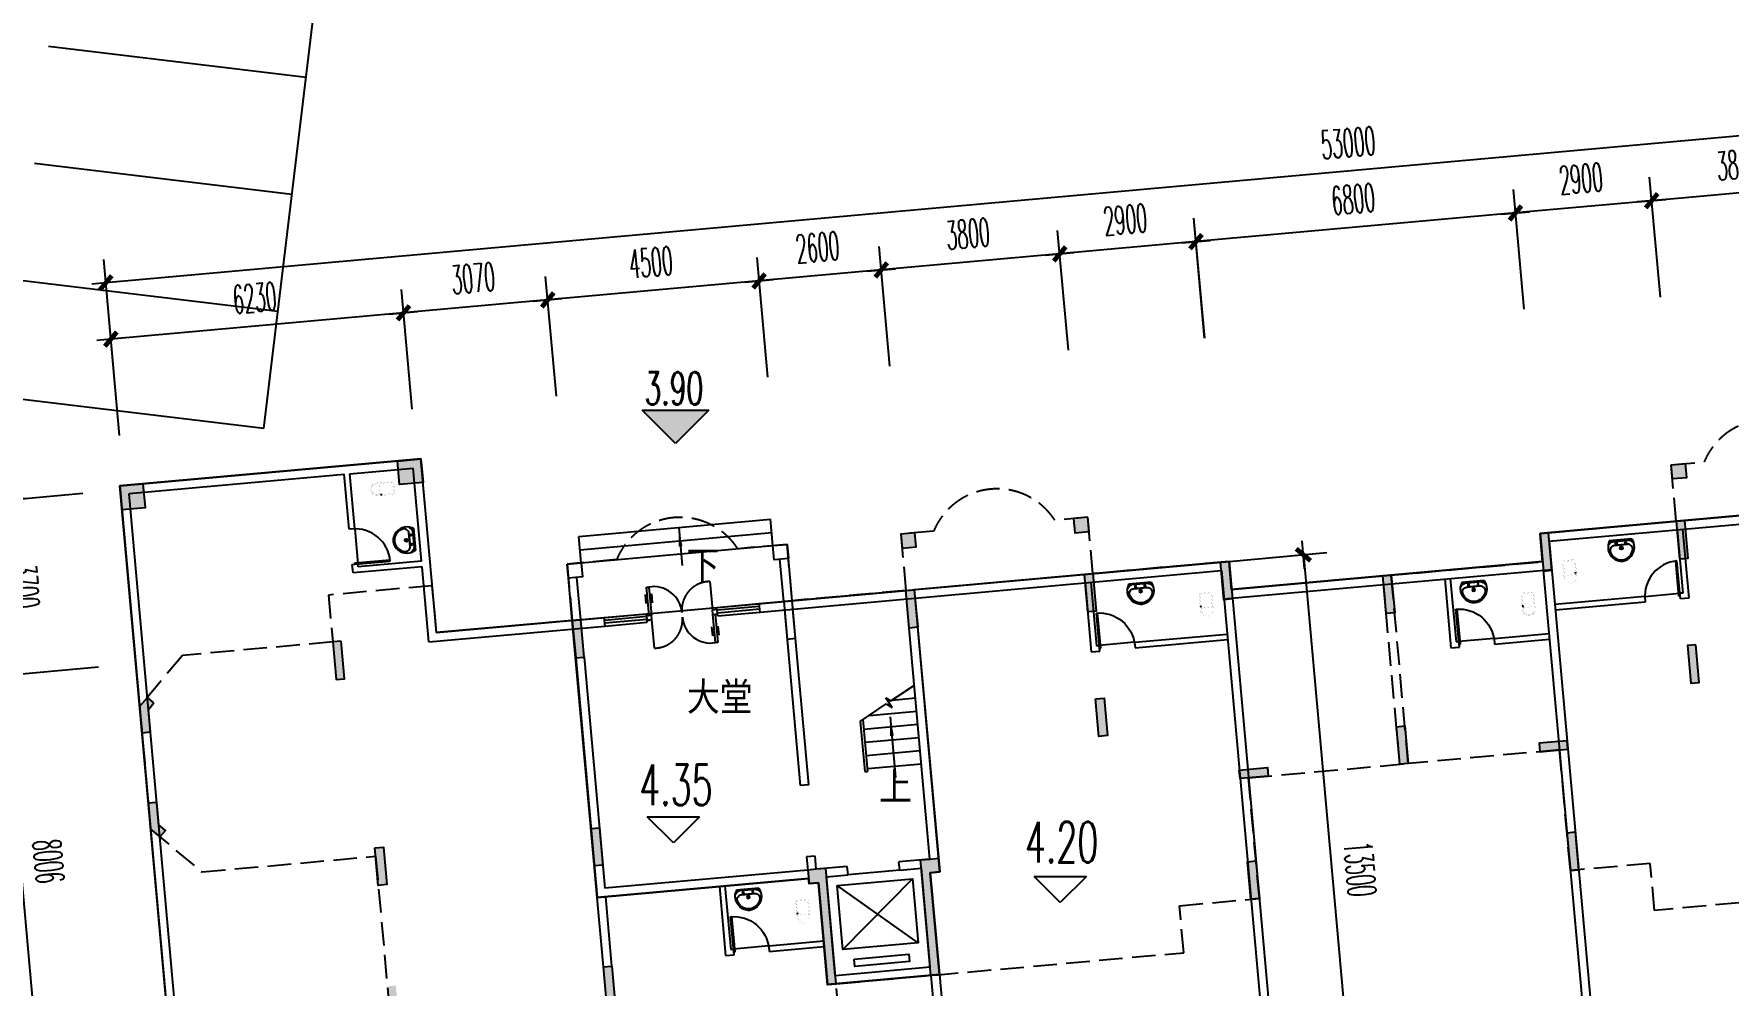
# Model space of a CAD drawing. Extents: x 34838826 to 35164760, y 36533342 to 36641385.
# Drawn here: x 34856802 to 34892723, y 36573873 to 36594052 of the extents above; entities that cross this region are included whole.
import ezdxf
from ezdxf.enums import TextEntityAlignment as Align

# ---------------------------------------------------------------- set-up
doc = ezdxf.new("R2010")
doc.units = 0
doc.header["$LTSCALE"] = 1000
doc.header["$MEASUREMENT"] = 0
doc.linetypes.add('DASH', pattern=[0.35, 0.25, -0.1])
doc.linetypes.add('DASHED2', pattern=[0.375, 0.25, -0.125])
doc.layers.get('0').update_dxf_attribs({"linetype": 'CONTINUOUS'})
doc.layers.get('DEFPOINTS').update_dxf_attribs({"linetype": 'CONTINUOUS'})
for name, color, linetype in [('AREA', 5, 'CONTINUOUS'), ('AXIS', 3, 'CONTINUOUS'), ('COLUMN', 6, 'CONTINUOUS'), ('FUN', 3, 'CONTINUOUS'), ('GROUND', 2, 'CONTINUOUS'), ('H', 8, 'CONTINUOUS'), ('PUB_DIM', 3, 'CONTINUOUS'), ('STAIR', 2, 'CONTINUOUS'), ('TEXT', 7, 'CONTINUOUS'), ('WALL', 4, 'CONTINUOUS'), ('WINDOW', 2, 'CONTINUOUS'), ('室内地坪标高', 1, 'CONTINUOUS'), ('标高', 7, 'CONTINUOUS'), ('道路边线', 8, 'CONTINUOUS')]:
    doc.layers.add(name, color=color, linetype=linetype)
doc.styles.add('-宋体', font='SimSun.ttf')
doc.styles.add('DIM_FONT', font='SIMPLEX.shx', dxfattribs={"width": 0.45})
doc.dimstyles.new('DIMN', dxfattribs={"dimtxt": 300, "dimasz": 1, "dimexe": 250, "dimexo": 300, "dimgap": 150, "dimtad": 1, "dimdec": 0, "dimzin": 0, "dimtxsty": 'DIM_FONT', "dimblk": '_DIMX', "dimcen": 0.09, "dimclrt": 7, "dimazin": 3, "dimtfac": 1, "dimtdec": 0, "dimtix": 1, "dimtmove": 0, "dimatfit": 3, "dimtolj": 1, "dimtzin": 0})

# ---------------------------------------------------------------- blocks, each defined once
blk = doc.blocks.new('_ARROW')
blk.add_solid([(0, 0), (-1, 0.1), (-1, -0.1)])
blk = doc.blocks.new('M_A19UKF')
for p, q in [((-0.495, 0.298), (-0.495, 0.169)), ((-0.467, -0.003), (-0.467, 0.397)), ((-0.467, 0.397), (-0.433, 0.397)), ((-0.433, 0.397), (-0.433, -0.003)), ((-0.405, 0.298), (-0.405, 0.169)), ((-0.5, -0.003), (-0.5, -0.069)), ((-0.433, -0.003), (-0.5, -0.003)), ((-0.5, -0.003), (-0.5, -0.003)), ((-0.5, -0.069), (-0.5, -0.069)), ((-0.5, -0.069), (-0.467, -0.069)), ((-0.433, -0.003), (-0.467, -0.003)), ((-0.433, -0.069), (-0.467, -0.069)), ((-0.433, -0.003), (-0.433, -0.069)), ((0.433, -0.003), (0.433, -0.069)), ((0.433, -0.003), (0.467, -0.003)), ((0.433, -0.003), (0.5, -0.003)), ((0.433, -0.469), (0.433, -0.069)), ((0.433, -0.069), (0.5, -0.069)), ((0.433, -0.069), (0.467, -0.069)), ((0.5, -0.003), (0.467, -0.003)), ((0.467, -0.069), (0.467, -0.469)), ((0.5, -0.069), (0.467, -0.069)), ((0.5, -0.003), (0.5, -0.069)), ((0.5, -0.003), (0.5, -0.003)), ((0.5, -0.069), (0.5, -0.069)), ((0.405, -0.37), (0.405, -0.242)), ((0.467, -0.469), (0.433, -0.469)), ((0.495, -0.37), (0.495, -0.242))]:
    blk.add_line(p, q)
at = {"linetype": 'DASHED2'}
for p, q in [((0.433, 0.397), (0.433, -0.003)), ((-0.433, -0.469), (-0.433, -0.069))]:
    blk.add_line(p, q, dxfattribs=at)
for centre, start, end in [((-0.4, -0.001), 359.8007, 94.7805), ((0.4, -0.071), 179.8007, 274.7805)]:
    blk.add_arc(centre, 0.4, start, end)
for centre, start, end in [((0.4, -0.001), 85.2195, 180.1993), ((-0.4, -0.071), 265.2195, 0.1993)]:
    blk.add_arc(centre, 0.4, start, end, dxfattribs=at)
blk = doc.blocks.new('_WBLK')
for p, q in [((-0.5, 0.5), (0.5, 0.5)), ((0.5, 0.167), (-0.5, 0.167)), ((0.5, -0.167), (-0.5, -0.167)), ((-0.5, -0.5), (0.5, -0.5))]:
    blk.add_line(p, q)
blk = doc.blocks.new('_DIMX')
blk.add_line((-150, 0), (150, 0))
at = {"const_width": 50}
blk.add_lwpolyline([(-70, -70), (70, 70)], dxfattribs=at)
blk = doc.blocks.new('*D30')
at = {"color": 0, "linetype": 'BYBLOCK'}
for p, q in [((34911394, 36590402), (34911165, 36592944)), ((34911208, 36592446), (34858425, 36587701)), ((34858607, 36585656), (34858378, 36588198))]:
    blk.add_line(p, q, dxfattribs=at)
at = {"layer": 'DEFPOINTS', "color": 0, "linetype": 'BYBLOCK'}
for p in [(34911447, 36589805), (34858423, 36587700), (34858660, 36585059)]:
    blk.add_point(p, dxfattribs=at)
at = {"color": 0, "linetype": 'BYBLOCK', "xscale": 2, "yscale": 2, "zscale": 2}
for p, rotation in [((34911210, 36592446), 5.137622987882083), ((34858423, 36587700), 185.1376229878821)]:
    blk.add_blockref('_DIMX', p, dxfattribs=dict(at, rotation=rotation))
at = {"color": 7, "linetype": 'BYBLOCK', "insert": (34884763, 36590671), "char_height": 600, "attachment_point": 5, "rotation": 5.1376, "style": 'DIM_FONT'}
blk.add_mtext('\\A1;53000', dxfattribs=at)
blk = doc.blocks.new('*D32')
at = {"color": 0, "linetype": 'BYBLOCK'}
for p, q in [((34864823, 36586089), (34864594, 36588631)), ((34858618, 36585532), (34858389, 36588074)), ((34864637, 36588133), (34858436, 36587576))]:
    blk.add_line(p, q, dxfattribs=at)
at = {"layer": 'DEFPOINTS', "color": 0, "linetype": 'BYBLOCK'}
for p in [(34858434, 36587576), (34864877, 36585492), (34858672, 36584934)]:
    blk.add_point(p, dxfattribs=at)
at = {"color": 0, "linetype": 'BYBLOCK', "xscale": 2, "yscale": 2, "zscale": 2}
for p, rotation in [((34864639, 36588134), 5.137622987844433), ((34858434, 36587576), 185.1376229878444)]:
    blk.add_blockref('_DIMX', p, dxfattribs=dict(at, rotation=rotation))
at = {"color": 7, "linetype": 'BYBLOCK', "insert": (34861483, 36588452), "char_height": 600, "attachment_point": 5, "rotation": 5.1376, "style": 'DIM_FONT'}
blk.add_mtext('\\A1;6230', dxfattribs=at)
blk = doc.blocks.new('*D33')
at = {"color": 0, "linetype": 'BYBLOCK'}
for p, q in [((34867880, 36586364), (34867652, 36588906)), ((34864823, 36586089), (34864594, 36588631)), ((34867695, 36588408), (34864641, 36588134))]:
    blk.add_line(p, q, dxfattribs=at)
at = {"layer": 'DEFPOINTS', "color": 0, "linetype": 'BYBLOCK'}
for p in [(34864639, 36588134), (34864877, 36585492), (34867934, 36585767)]:
    blk.add_point(p, dxfattribs=at)
at = {"color": 0, "linetype": 'BYBLOCK', "xscale": 2, "yscale": 2, "zscale": 2}
for p, rotation in [((34867697, 36588408), 5.1376229879605), ((34864639, 36588134), 185.1376229879605)]:
    blk.add_blockref('_DIMX', p, dxfattribs=dict(at, rotation=rotation))
at = {"color": 7, "linetype": 'BYBLOCK', "insert": (34866114, 36588869), "char_height": 600, "attachment_point": 5, "rotation": 5.1376, "style": 'DIM_FONT'}
blk.add_mtext('\\A1;3070', dxfattribs=at)
blk = doc.blocks.new('*D34')
at = {"color": 0, "linetype": 'BYBLOCK'}
for p, q in [((34872362, 36586767), (34872134, 36589309)), ((34867880, 36586364), (34867652, 36588906)), ((34872177, 36588811), (34867699, 36588409))]:
    blk.add_line(p, q, dxfattribs=at)
at = {"layer": 'DEFPOINTS', "color": 0, "linetype": 'BYBLOCK'}
for p in [(34867697, 36588408), (34872416, 36586170), (34867934, 36585767)]:
    blk.add_point(p, dxfattribs=at)
at = {"color": 0, "linetype": 'BYBLOCK', "xscale": 2, "yscale": 2, "zscale": 2}
for p, rotation in [((34872179, 36588811), 5.13762298783516), ((34867697, 36588408), 185.1376229878352)]:
    blk.add_blockref('_DIMX', p, dxfattribs=dict(at, rotation=rotation))
at = {"color": 7, "linetype": 'BYBLOCK', "insert": (34869884, 36589207), "char_height": 600, "attachment_point": 5, "rotation": 5.1376, "style": 'DIM_FONT'}
blk.add_mtext('\\A1;4500', dxfattribs=at)
blk = doc.blocks.new('*D35')
at = {"color": 0, "linetype": 'BYBLOCK'}
for p, q in [((34874951, 36587000), (34874723, 36589542)), ((34872362, 36586767), (34872134, 36589309)), ((34874766, 36589044), (34872181, 36588812))]:
    blk.add_line(p, q, dxfattribs=at)
at = {"layer": 'DEFPOINTS', "color": 0, "linetype": 'BYBLOCK'}
for p in [(34872179, 36588811), (34875005, 36586402), (34872416, 36586170)]:
    blk.add_point(p, dxfattribs=at)
at = {"color": 0, "linetype": 'BYBLOCK', "xscale": 2, "yscale": 2, "zscale": 2}
for p, rotation in [((34874768, 36589044), 5.137622987841635), ((34872179, 36588811), 185.1376229878416)]:
    blk.add_blockref('_DIMX', p, dxfattribs=dict(at, rotation=rotation))
at = {"color": 7, "linetype": 'BYBLOCK', "insert": (34873419, 36589525), "char_height": 600, "attachment_point": 5, "rotation": 5.1376, "style": 'DIM_FONT'}
blk.add_mtext('\\A1;2600', dxfattribs=at)
blk = doc.blocks.new('*D36')
at = {"color": 0, "linetype": 'BYBLOCK'}
for p, q in [((34878736, 36587340), (34878507, 36589882)), ((34874951, 36587000), (34874723, 36589542)), ((34878550, 36589384), (34874770, 36589044))]:
    blk.add_line(p, q, dxfattribs=at)
at = {"layer": 'DEFPOINTS', "color": 0, "linetype": 'BYBLOCK'}
for p in [(34874768, 36589044), (34878789, 36586743), (34875005, 36586402)]:
    blk.add_point(p, dxfattribs=at)
at = {"color": 0, "linetype": 'BYBLOCK', "xscale": 2, "yscale": 2, "zscale": 2}
for p, rotation in [((34878552, 36589384), 5.137622987954105), ((34874768, 36589044), 185.1376229879541)]:
    blk.add_blockref('_DIMX', p, dxfattribs=dict(at, rotation=rotation))
at = {"color": 7, "linetype": 'BYBLOCK', "insert": (34876606, 36589812), "char_height": 600, "attachment_point": 5, "rotation": 5.1376, "style": 'DIM_FONT'}
blk.add_mtext('\\A1;3800', dxfattribs=at)
blk = doc.blocks.new('*D37')
at = {"color": 0, "linetype": 'BYBLOCK'}
for p, q in [((34878736, 36587340), (34878507, 36589882)), ((34881624, 36587600), (34881395, 36590142)), ((34881438, 36589644), (34878554, 36589385))]:
    blk.add_line(p, q, dxfattribs=at)
at = {"layer": 'DEFPOINTS', "color": 0, "linetype": 'BYBLOCK'}
for p in [(34878552, 36589384), (34881678, 36587002), (34878789, 36586743)]:
    blk.add_point(p, dxfattribs=at)
at = {"color": 0, "linetype": 'BYBLOCK', "xscale": 2, "yscale": 2, "zscale": 2}
for p, rotation in [((34881440, 36589644), 5.137622987902707), ((34878552, 36589384), 185.1376229879027)]:
    blk.add_blockref('_DIMX', p, dxfattribs=dict(at, rotation=rotation))
at = {"color": 7, "linetype": 'BYBLOCK', "insert": (34879942, 36590112), "char_height": 600, "attachment_point": 5, "rotation": 5.1376, "style": 'DIM_FONT'}
blk.add_mtext('\\A1;2900', dxfattribs=at)
blk = doc.blocks.new('*D38')
at = {"color": 0, "linetype": 'BYBLOCK'}
for p, q in [((34888398, 36588209), (34888169, 36590751)), ((34888212, 36590253), (34881443, 36589644)), ((34881625, 36587600), (34881396, 36590142))]:
    blk.add_line(p, q, dxfattribs=at)
at = {"layer": 'DEFPOINTS', "color": 0, "linetype": 'BYBLOCK'}
for p in [(34881441, 36589644), (34888451, 36587611), (34881679, 36587003)]:
    blk.add_point(p, dxfattribs=at)
at = {"color": 0, "linetype": 'BYBLOCK', "xscale": 2, "yscale": 2, "zscale": 2}
for p, rotation in [((34888214, 36590253), 5.137622987942194), ((34881441, 36589644), 185.1376229879422)]:
    blk.add_blockref('_DIMX', p, dxfattribs=dict(at, rotation=rotation))
at = {"color": 7, "linetype": 'BYBLOCK', "insert": (34884774, 36590546), "char_height": 600, "attachment_point": 5, "rotation": 5.1376, "style": 'DIM_FONT'}
blk.add_mtext('\\A1;6800', dxfattribs=at)
blk = doc.blocks.new('*D39')
at = {"color": 0, "linetype": 'BYBLOCK'}
for p, q in [((34891286, 36588469), (34891057, 36591011)), ((34888398, 36588209), (34888169, 36590751)), ((34891100, 36590513), (34888216, 36590253))]:
    blk.add_line(p, q, dxfattribs=at)
at = {"layer": 'DEFPOINTS', "color": 0, "linetype": 'BYBLOCK'}
for p in [(34888214, 36590253), (34891340, 36587871), (34888451, 36587611)]:
    blk.add_point(p, dxfattribs=at)
at = {"color": 0, "linetype": 'BYBLOCK', "xscale": 2, "yscale": 2, "zscale": 2}
for p, rotation in [((34891102, 36590513), 5.13762298777313), ((34888214, 36590253), 185.1376229877731)]:
    blk.add_blockref('_DIMX', p, dxfattribs=dict(at, rotation=rotation))
at = {"color": 7, "linetype": 'BYBLOCK', "insert": (34889604, 36590981), "char_height": 600, "attachment_point": 5, "rotation": 5.1376, "style": 'DIM_FONT'}
blk.add_mtext('\\A1;2900', dxfattribs=at)
blk = doc.blocks.new('*D40')
at = {"color": 0, "linetype": 'BYBLOCK'}
for p, q in [((34895071, 36588809), (34894842, 36591351)), ((34891286, 36588469), (34891057, 36591011)), ((34894885, 36590853), (34891104, 36590513))]:
    blk.add_line(p, q, dxfattribs=at)
at = {"layer": 'DEFPOINTS', "color": 0, "linetype": 'BYBLOCK'}
for p in [(34891102, 36590513), (34895125, 36588211), (34891340, 36587871)]:
    blk.add_point(p, dxfattribs=at)
at = {"color": 0, "linetype": 'BYBLOCK', "xscale": 2, "yscale": 2, "zscale": 2}
for p, rotation in [((34894887, 36590853), 5.137622987746511), ((34891102, 36590513), 185.1376229877465)]:
    blk.add_blockref('_DIMX', p, dxfattribs=dict(at, rotation=rotation))
at = {"color": 7, "linetype": 'BYBLOCK', "insert": (34892941, 36591281), "char_height": 600, "attachment_point": 5, "rotation": 5.1376, "style": 'DIM_FONT'}
blk.add_mtext('\\A1;3800', dxfattribs=at)
blk = doc.blocks.new('*D44')
at = {"color": 0, "linetype": 'BYBLOCK'}
for p, q in [((34857168, 36584241), (34854656, 36584015)), ((34855154, 36584058), (34856678, 36567110)), ((34858692, 36567289), (34856180, 36567063))]:
    blk.add_line(p, q, dxfattribs=at)
at = {"layer": 'DEFPOINTS', "color": 0, "linetype": 'BYBLOCK'}
for p in [(34857765, 36584295), (34859290, 36567343), (34856678, 36567108)]:
    blk.add_point(p, dxfattribs=at)
at = {"color": 0, "linetype": 'BYBLOCK', "xscale": 2, "yscale": 2, "zscale": 2}
for p, rotation in [((34855154, 36584060), 95.13762298814655), ((34856678, 36567108), 275.1376229881465)]:
    blk.add_blockref('_DIMX', p, dxfattribs=dict(at, rotation=rotation))
at = {"color": 7, "linetype": 'BYBLOCK', "insert": (34856514, 36575638), "char_height": 600, "attachment_point": 5, "rotation": 275.1376, "style": 'DIM_FONT'}
blk.add_mtext('\\A1;17020', dxfattribs=at)
blk = doc.blocks.new('*D45')
at = {"color": 0, "linetype": 'BYBLOCK'}
for p, q in [((34858363, 36584348), (34855851, 36584122)), ((34856350, 36584165), (34856681, 36580484)), ((34858694, 36580663), (34856183, 36580437))]:
    blk.add_line(p, q, dxfattribs=at)
at = {"layer": 'DEFPOINTS', "color": 0, "linetype": 'BYBLOCK'}
for p in [(34858961, 36584402), (34856681, 36580482), (34859292, 36580717)]:
    blk.add_point(p, dxfattribs=at)
at = {"color": 0, "linetype": 'BYBLOCK', "xscale": 2, "yscale": 2, "zscale": 2}
for p, rotation in [((34856349, 36584167), 95.1376229882826), ((34856681, 36580482), 275.1376229882826)]:
    blk.add_blockref('_DIMX', p, dxfattribs=dict(at, rotation=rotation))
at = {"color": 7, "linetype": 'BYBLOCK', "insert": (34857113, 36582378), "char_height": 600, "attachment_point": 5, "rotation": 275.1376, "style": 'DIM_FONT'}
blk.add_mtext('\\A1;3700', dxfattribs=at)
blk = doc.blocks.new('*D47')
at = {"color": 0, "linetype": 'BYBLOCK'}
for p, q in [((34858694, 36580663), (34856183, 36580437)), ((34856681, 36580480), (34857398, 36572510)), ((34859411, 36572689), (34856900, 36572464))]:
    blk.add_line(p, q, dxfattribs=at)
at = {"layer": 'DEFPOINTS', "color": 0, "linetype": 'BYBLOCK'}
for p in [(34859292, 36580717), (34860009, 36572743), (34857398, 36572508)]:
    blk.add_point(p, dxfattribs=at)
at = {"color": 0, "linetype": 'BYBLOCK', "xscale": 2, "yscale": 2, "zscale": 2}
for p, rotation in [((34856681, 36580482), 95.13762298811811), ((34857398, 36572508), 275.1376229881181)]:
    blk.add_blockref('_DIMX', p, dxfattribs=dict(at, rotation=rotation))
at = {"color": 7, "linetype": 'BYBLOCK', "insert": (34857637, 36576549), "char_height": 600, "attachment_point": 5, "rotation": 275.1376, "style": 'DIM_FONT'}
blk.add_mtext('\\A1;8006', dxfattribs=at)
blk = doc.blocks.new('*D151')
at = {"color": 0, "linetype": 'BYBLOCK'}
for p, q in [((34882142, 36582861), (34884215, 36583047)), ((34883718, 36583000), (34884926, 36569559)), ((34883350, 36569415), (34885424, 36569602))]:
    blk.add_line(p, q, dxfattribs=at)
at = {"layer": 'DEFPOINTS', "color": 0, "linetype": 'BYBLOCK'}
for p in [(34881544, 36582807), (34882753, 36569362), (34884926, 36569557)]:
    blk.add_point(p, dxfattribs=at)
at = {"color": 0, "linetype": 'BYBLOCK', "xscale": 2, "yscale": 2, "zscale": 2}
for p, rotation in [((34883717, 36583002), 95.13762298790766), ((34884926, 36569557), 275.1376229879077)]:
    blk.add_blockref('_DIMX', p, dxfattribs=dict(at, rotation=rotation))
at = {"color": 7, "linetype": 'BYBLOCK', "insert": (34884919, 36576333), "char_height": 600, "attachment_point": 5, "rotation": 275.1376, "style": 'DIM_FONT'}
blk.add_mtext('\\A1;13500', dxfattribs=at)
blk = doc.blocks.new('_A0AYL')
for p, q in [((-0.5, 0), (-0.5, -1)), ((-0.5, 0), (-0.463, 0)), ((-0.463, 0), (-0.463, -1)), ((-0.5, -1), (-0.463, -1))]:
    blk.add_line(p, q)
blk.add_arc((-0.5, 0), 1, 270, 360)
blk = doc.blocks.new('M_E6')
for p, q in [((240, 0), (-240, 0)), ((-237, 0), (239, 0)), ((240, 0), (270, -79)), ((-213, -36), (-271, -91)), ((-240, 0), (-270, -79)), ((-179, -23), (181, -23)), ((141, -105), (-141, -105)), ((-141, -105), (141, -105)), ((217, -37), (274, -95))]:
    blk.add_line(p, q)
for centre, radius in [((-99, -65), 16.3), ((2, -172), 31.6), ((2, -172), 23), ((101, -65), 16.3)]:
    blk.add_circle(centre, radius)
for centre, radius, start, end in [((28, -152), 307, 166.1751, 244.7296), ((-141, -205), 100, 90, 190.5602), ((0, -179), 243, 190.5602, 349.4398), ((-179, -73), 50, 90, 133.181), ((-28, -152), 307, 297.0639, 13.8249), ((141, -205), 100, 349.4398, 90), ((181, -73), 50, 44.5607, 90), ((0, -201), 250, 245.8071, 296.4628), ((28, -152), 307, 266.589, 266.5936)]:
    blk.add_arc(centre, radius, start, end)
at = {"width": 0.8, "flags": 9}
for tag in ['XSIZE', 'YSIZE']:
    blk.add_attdef(tag, (0, 0), '', height=0.5, dxfattribs=at)
blk = doc.blocks.new('M_E2')
blk.add_line((-306, -118), (-266, -118))
at = {"const_width": 1.5}
for points in [[(-366, 138, 0.97895), (-366, -138, 0.97895)], [(-366, 118, 0.97895), (-366, -118, 0.97895)], [(-306, 118, 0.414214), (-316, 108, 0.414214)], [(0, 88, 0.462192), (-59, 137, 0.462192)], [(-20, 88, 0.414214), (-50, 118, 0.414214)], [(-316, -108, 0.414214), (-306, -118, 0.414214)], [(-59, -137, 0.462192), (0, -88, 0.462192)], [(-50, -118, 0.414214), (-20, -88, 0.414214)]]:
    blk.add_lwpolyline(points, format="xyb", dxfattribs=at)
for points in [[(-366, 137), (-59, 137)], [(-316, 118), (-366, 118)], [(-340, 118), (-266, 118)], [(-316, 108), (-316, -108)], [(-50, 118), (-267, 118)], [(-20, -88), (-20, 88)], [(0, 88), (0, -88)], [(-381, -137), (-59, -137)], [(-316, -118), (-366, -118)], [(-340, -118), (-266, -118)], [(-266, -118), (-50, -118)]]:
    blk.add_lwpolyline(points, dxfattribs=at)
at = {"width": 0.8, "flags": 9}
for tag in ['XSIZE', 'YSIZE']:
    blk.add_attdef(tag, (0, 0), '', height=0.5, dxfattribs=at)

msp = doc.modelspace()

# ---------------------------------------------------------------- hatches: boundary and pattern name
at = {"layer": 'H'}
h = msp.add_hatch(color=256, dxfattribs=at)
h.paths.add_polyline_path([(34872472.6, 36583196.6), (34872771.4, 36583223.5), (34872798.2, 36582924.7), (34872499.4, 36582897.8)])
h.paths.add_polyline_path([(34868110.2, 36582804.4), (34868409, 36582831.3), (34868435.8, 36582532.5), (34868137, 36582505.6)])
h.paths.add_polyline_path([(34872878.8, 36582028.3), (34872699.5, 36582012.2), (34872771.2, 36581215.4), (34872950.5, 36581231.5)])
h.paths.add_polyline_path([(34892039.8, 36581090.3), (34891860.5, 36581074.2), (34891932.1, 36580277.4), (34892111.4, 36580293.5)])
h.paths.add_polyline_path([(34888914.1, 36583470), (34888734.8, 36583453.9), (34888806.5, 36582657.1), (34888985.8, 36582673.2)])
h.paths.add_polyline_path([(34895181, 36585238.3), (34895479.8, 36585265.1), (34895506.6, 36584966.4), (34895207.8, 36584939.5)])
h.paths.add_polyline_path([(34891515.8, 36584908.8), (34891814.6, 36584935.6), (34891841.4, 36584636.8), (34891542.6, 36584610)])
h.paths.add_polyline_path([(34898188.8, 36585508.7), (34897890, 36585481.8), (34897916.9, 36585183.1), (34898215.7, 36585209.9)])
h.paths.add_polyline_path([(34902551.2, 36585900.9), (34902252.4, 36585874.1), (34902279.3, 36585575.3), (34902578.1, 36585602.1)])
h.paths.add_polyline_path([(34912015.6, 36582479.7), (34912194.9, 36582495.8), (34912244.6, 36581943), (34912079.8, 36581745.7), (34911941.6, 36581861), (34912058.6, 36582001.2)])
h.paths.add_polyline_path([(34911698.2, 36584569.2), (34911813.5, 36584707.3), (34912010.9, 36584542.5), (34912060.6, 36583989.8), (34911881.3, 36583973.6), (34911838.3, 36584452.2)])
h.paths.add_polyline_path([(34903055.4, 36580293.5), (34902876.1, 36580277.4), (34902947.8, 36579480.6), (34903127, 36579496.7)])
h.paths.add_polyline_path([(34907636.9, 36580705.5), (34907457.6, 36580689.3), (34907529.3, 36579892.6), (34907708.5, 36579908.7)])
h.paths.add_polyline_path([(34907558.9, 36585146.3), (34907738.2, 36585162.4), (34907809.8, 36584365.6), (34907630.6, 36584349.5)])
h.paths.add_polyline_path([(34902479.4, 36584689.6), (34902658.7, 36584705.7), (34902730.3, 36583909), (34902551.1, 36583892.8)])
h.paths.add_polyline_path([(34907901.1, 36577767.3), (34907721.8, 36577751.2), (34907793.4, 36576954.4), (34907972.7, 36576970.5)])
h.paths.add_polyline_path([(34903319.5, 36577355.4), (34903140.3, 36577339.3), (34903211.9, 36576542.5), (34903391.2, 36576558.6)])
h.paths.add_polyline_path([(34896099.4, 36578372.9), (34895920.1, 36578356.8), (34895946.1, 36578068), (34896145.3, 36578085.9), (34896339.6, 36575924.6), (34896518.9, 36575940.7), (34896298.6, 36578390.9)])
h.paths.add_polyline_path([(34889326.9, 36578878.5), (34889310.8, 36579057.8), (34888713.2, 36579004.1), (34888729.4, 36578824.8)])
h.paths.add_polyline_path([(34889485.4, 36577115.6), (34889306.2, 36577099.5), (34889377.8, 36576302.7), (34889557.1, 36576318.8)])
h.paths.add_polyline_path([(34891802.5, 36583729.7), (34891623.2, 36583713.6), (34891694.8, 36582916.8), (34891874.1, 36582932.9)])
h.paths.add_polyline_path([(34895587.2, 36584070), (34895407.9, 36584053.8), (34895479.6, 36583257.1), (34895658.9, 36583273.2)])
h.paths.add_polyline_path([(34898509.7, 36578589.6), (34898689, 36578605.8), (34898715, 36578316.9), (34898515.8, 36578299), (34898710.1, 36576137.7), (34898530.8, 36576121.6), (34898310.5, 36578571.7)])
h.paths.add_polyline_path([(34897997.5, 36584286.7), (34898176.8, 36584302.8), (34898248.4, 36583506), (34898069.1, 36583489.9)])
h.paths.add_polyline_path([(34879311.1, 36579945.9), (34879490.4, 36579962.1), (34879562, 36579165.3), (34879382.8, 36579149.2)])
h.paths.add_polyline_path([(34885689.7, 36579354.7), (34885869, 36579370.9), (34885940.6, 36578574.1), (34885761.3, 36578557.9)])
h.paths.add_polyline_path([(34881962.2, 36582845), (34882141.5, 36582861.1), (34882213.1, 36582064.3), (34882033.8, 36582048.2)])
h.paths.add_polyline_path([(34875480.4, 36583467.1), (34875181.6, 36583440.2), (34875208.5, 36583141.4), (34875507.3, 36583168.3)])
h.paths.add_polyline_path([(34879145.7, 36583796.6), (34878846.9, 36583769.7), (34878873.7, 36583470.9), (34879172.5, 36583497.8)])
h.paths.add_polyline_path([(34872472.6, 36583196.6), (34872771.4, 36583223.5), (34872798.2, 36582924.7), (34872499.4, 36582897.8)])
h.paths.add_polyline_path([(34868110.2, 36582804.4), (34868409, 36582831.3), (34868435.8, 36582532.5), (34868137, 36582505.6)])
h.paths.add_polyline_path([(34859407.8, 36577749.9), (34859228.5, 36577733.7), (34859278.2, 36577181), (34859475.6, 36577016.2), (34859591, 36577154.3), (34859450.8, 36577271.4)])
h.paths.add_polyline_path([(34859347.5, 36579862.5), (34859209.3, 36579977.8), (34859044.5, 36579780.5), (34859094.2, 36579227.7), (34859273.5, 36579243.8), (34859230.5, 36579722.4)])
h.paths.add_polyline_path([(34868614.3, 36577197), (34868793.6, 36577213.2), (34868865.2, 36576416.4), (34868685.9, 36576400.3)])
h.paths.add_polyline_path([(34864032.8, 36576785.2), (34864212.1, 36576801.3), (34864283.7, 36576004.5), (34864104.4, 36575988.4)])
h.paths.add_polyline_path([(34863317.4, 36581168.7), (34863138.1, 36581152.6), (34863209.7, 36580355.8), (34863389, 36580371.9)])
h.paths.add_polyline_path([(34868396.9, 36581625.4), (34868217.6, 36581609.2), (34868289.3, 36580812.5), (34868468.5, 36580828.6)])
h.paths.add_polyline_path([(34864296.9, 36573847), (34864476.2, 36573863.1), (34864547.9, 36573066.3), (34864368.6, 36573050.2)])
h.paths.add_polyline_path([(34868878.5, 36574258.9), (34869057.7, 36574275), (34869129.4, 36573478.2), (34868950.1, 36573462.1)])
h.paths.add_polyline_path([(34875801.3, 36576548), (34875980.6, 36576564.1), (34876006.5, 36576275.3), (34875807.3, 36576257.4), (34876001.7, 36574096.1), (34875822.4, 36574080), (34875602.1, 36576530.1)])
h.paths.add_polyline_path([(34882375, 36578253.5), (34882358.9, 36578432.8), (34882956.5, 36578486.5), (34882972.6, 36578307.2)])
h.paths.add_polyline_path([(34882533.5, 36576490.6), (34882712.8, 36576506.7), (34882784.4, 36575709.9), (34882605.1, 36575693.8)])
h.paths.add_polyline_path([(34885402.2, 36582551.9), (34885581.5, 36582568), (34885653.2, 36581771.2), (34885473.9, 36581755.1)])
h.paths.add_polyline_path([(34879073.8, 36582585.3), (34879253.1, 36582601.4), (34879324.7, 36581804.6), (34879145.5, 36581788.5)])
h.paths.add_polyline_path([(34875289.1, 36582245), (34875468.4, 36582261.1), (34875540, 36581464.4), (34875360.7, 36581448.2)])
h.paths.add_polyline_path([(34873391, 36576331.3), (34873211.7, 36576315.2), (34873237.7, 36576026.3), (34873436.9, 36576044.3), (34873631.2, 36573883), (34873810.5, 36573899.1), (34873590.2, 36576349.2)])
h.paths.add_polyline_path([(34872878.8, 36582028.3), (34872699.5, 36582012.2), (34872771.2, 36581215.4), (34872950.5, 36581231.5)])
for points in [[(34865007.4, 36585035.6), (34865052.2, 36584537.6), (34864554.2, 36584492.8), (34864509.4, 36584990.8)], [(34858624.2, 36584461.6), (34858668.9, 36583963.7), (34859166.9, 36584008.4), (34859122.1, 36584506.4)]]:
    msp.add_hatch(color=256, dxfattribs=at).paths.add_polyline_path(points)
at = {"layer": '标高', "linetype": 'CONTINUOUS'}
msp.add_hatch(color=256, dxfattribs=at).paths.add_polyline_path([(34871114.8, 36586067.1), (34870407, 36585359.3), (34869699.2, 36586067.1)])

# ---------------------------------------------------------------- linework, layer by layer
at = {"linetype": 'DASH', "ltscale": 2}
for points in [[(34898531.3, 36576121.7), (34891161, 36575459), (34891071.5, 36576455), (34889378.3, 36576302.8), (34889148.2, 36578862.5), (34885761.8, 36578558), (34885402.8, 36582551.9), (34888789.1, 36582856.3), (34888735.4, 36583453.9), (34891623.7, 36583713.6), (34891516.3, 36584908.8), (34892213.5, 36584971.5, -0.6037565), (34894783.1, 36585202.5)], [(34873926.4, 36572604.3), (34873810, 36573899), (34881180.3, 36574561.7), (34881090.7, 36575557.7), (34882783.9, 36575709.9), (34882553.8, 36578269.6), (34885940.1, 36578574), (34885581, 36582567.9), (34882194.7, 36582263.5), (34882141, 36582861.1), (34879252.6, 36582601.4), (34879145.1, 36583796.5), (34878448, 36583733.9, 0.6037565), (34875878.3, 36583502.8), (34875181.1, 36583440.2), (34875288.6, 36582245), (34872878.3, 36582028.3), (34872770.9, 36583223.5), (34871725.1, 36583129.4, 0.6037565), (34869155.4, 36582898.4), (34868109.7, 36582804.4), (34868217.1, 36581609.2), (34865338.7, 36581350.4), (34865249.2, 36582346.4), (34863048.1, 36582148.5), (34863137.6, 36581152.5), (34859950.5, 36580866), (34859044, 36579780.4), (34859277.7, 36577180.9), (34860363.3, 36576274.5), (34864048.4, 36576605.8), (34864368.1, 36573050.2)]]:
    msp.add_lwpolyline(points, format="xyb", dxfattribs=at)
at = {"layer": 'AREA'}
msp.add_lwpolyline([(34895407.9, 36584053.9), (34888734.8, 36583453.9), (34888788.6, 36582856.3), (34882195.2, 36582263.5), (34882141.5, 36582861.1), (34875468.4, 36582261.1), (34876006.5, 36576275.3), (34875807.3, 36576257.4), (34876001.7, 36574096.1), (34873631.2, 36573883), (34873436.4, 36576044.2), (34873237.2, 36576026.3), (34873227.4, 36576135.9), (34868745.9, 36575733), (34868233.7, 36581430), (34868217.1, 36581609.2), (34865338.7, 36581350.4), (34865008, 36585035.1), (34858623.7, 36584461.1), (34859680.4, 36572712.8)], dxfattribs=at)
msp.add_lwpolyline([(34875468.4, 36582261.1), (34876006.5, 36576275.3), (34875806.8, 36576257.3), (34876001.2, 36574096), (34873630.7, 36573882.9), (34873437, 36576037.9), (34873237.8, 36576020), (34873227.4, 36576135.9), (34868745.9, 36575732.9), (34868217.6, 36581609.2)], close=True, dxfattribs=at)
at = {"layer": 'COLUMN'}
for points in [[(34865007.4, 36585035.6), (34865052.2, 36584537.6), (34864554.2, 36584492.8), (34864509.4, 36584990.8)], [(34891515.8, 36584908.8), (34891814.6, 36584935.6), (34891841.4, 36584636.8), (34891542.6, 36584610)], [(34858624.2, 36584461.6), (34858668.9, 36583963.7), (34859166.9, 36584008.4), (34859122.1, 36584506.4)], [(34879145.7, 36583796.6), (34878846.9, 36583769.7), (34878873.7, 36583470.9), (34879172.5, 36583497.8)], [(34891802.5, 36583729.7), (34891623.2, 36583713.6), (34891694.8, 36582916.8), (34891874.1, 36582932.9)], [(34875480.4, 36583467.1), (34875181.6, 36583440.2), (34875208.5, 36583141.4), (34875507.3, 36583168.3)], [(34888914.1, 36583470), (34888734.8, 36583453.9), (34888806.5, 36582657.1), (34888985.8, 36582673.2)], [(34872472.6, 36583196.6), (34872771.4, 36583223.5), (34872798.2, 36582924.7), (34872499.4, 36582897.8)], [(34872472.6, 36583196.6), (34872771.4, 36583223.5), (34872798.2, 36582924.7), (34872499.4, 36582897.8)], [(34868110.2, 36582804.4), (34868409, 36582831.3), (34868435.8, 36582532.5), (34868137, 36582505.6)], [(34868110.2, 36582804.4), (34868409, 36582831.3), (34868435.8, 36582532.5), (34868137, 36582505.6)], [(34881962.2, 36582845), (34882141.5, 36582861.1), (34882213.1, 36582064.3), (34882033.8, 36582048.2)], [(34875289.1, 36582245), (34875468.4, 36582261.1), (34875540, 36581464.4), (34875360.7, 36581448.2)], [(34879073.8, 36582585.3), (34879253.1, 36582601.4), (34879324.7, 36581804.6), (34879145.5, 36581788.5)], [(34885402.2, 36582551.9), (34885581.5, 36582568), (34885653.2, 36581771.2), (34885473.9, 36581755.1)], [(34872878.8, 36582028.3), (34872699.5, 36582012.2), (34872771.2, 36581215.4), (34872950.5, 36581231.5)], [(34872878.8, 36582028.3), (34872699.5, 36582012.2), (34872771.2, 36581215.4), (34872950.5, 36581231.5)], [(34868396.9, 36581625.4), (34868217.6, 36581609.2), (34868289.3, 36580812.5), (34868468.5, 36580828.6)], [(34863317.4, 36581168.7), (34863138.1, 36581152.6), (34863209.7, 36580355.8), (34863389, 36580371.9)], [(34892039.8, 36581090.3), (34891860.5, 36581074.2), (34891932.1, 36580277.4), (34892111.4, 36580293.5)], [(34859347.5, 36579862.5), (34859209.3, 36579977.8), (34859044.5, 36579780.5), (34859094.2, 36579227.7), (34859273.5, 36579243.8), (34859230.5, 36579722.4)], [(34879311.1, 36579945.9), (34879490.4, 36579962.1), (34879562, 36579165.3), (34879382.8, 36579149.2)], [(34885689.7, 36579354.7), (34885869, 36579370.9), (34885940.6, 36578574.1), (34885761.3, 36578557.9)], [(34889326.9, 36578878.5), (34889310.8, 36579057.8), (34888713.2, 36579004.1), (34888729.4, 36578824.8)], [(34882375, 36578253.5), (34882358.9, 36578432.8), (34882956.5, 36578486.5), (34882972.6, 36578307.2)], [(34859407.8, 36577749.9), (34859228.5, 36577733.7), (34859278.2, 36577181), (34859475.6, 36577016.2), (34859591, 36577154.3), (34859450.8, 36577271.4)], [(34868614.3, 36577197), (34868793.6, 36577213.2), (34868865.2, 36576416.4), (34868685.9, 36576400.3)], [(34889485.4, 36577115.6), (34889306.2, 36577099.5), (34889377.8, 36576302.7), (34889557.1, 36576318.8)], [(34864032.8, 36576785.2), (34864212.1, 36576801.3), (34864283.7, 36576004.5), (34864104.4, 36575988.4)], [(34875801.3, 36576548), (34875980.6, 36576564.1), (34876006.5, 36576275.3), (34875807.3, 36576257.4), (34876001.7, 36574096.1), (34875822.4, 36574080), (34875602.1, 36576530.1)], [(34882533.5, 36576490.6), (34882712.8, 36576506.7), (34882784.4, 36575709.9), (34882605.1, 36575693.8)], [(34873391, 36576331.3), (34873211.7, 36576315.2), (34873237.7, 36576026.3), (34873436.9, 36576044.3), (34873631.2, 36573883), (34873810.5, 36573899.1), (34873590.2, 36576349.2)], [(34868878.5, 36574258.9), (34869057.7, 36574275), (34869129.4, 36573478.2), (34868950.1, 36573462.1)]]:
    msp.add_lwpolyline(points, close=True, dxfattribs=at)
at = {"layer": 'GROUND'}
for p, q in [((34868358.8, 36583389), (34872422.4, 36583754.4)), ((34872472.6, 36583196.6), (34872422.4, 36583754.4)), ((34863604.9, 36583554), (34863672.1, 36582807)), ((34868409, 36582831.3), (34868358.8, 36583389)), ((34868383.9, 36583110.2), (34872447.5, 36583475.5)), ((34868409, 36582831.3), (34872472.6, 36583196.6)), ((34872699.5, 36582012.2), (34872619, 36582908.6)), ((34872878.8, 36582028.3), (34872798.2, 36582924.7)), ((34868217.6, 36581609.2), (34868137, 36582505.6)), ((34868396.9, 36581625.4), (34868316.3, 36582521.7)), ((34890953.5, 36582117.2), (34891700.5, 36582184.4)), ((34869791.3, 36581750.7), (34871285.2, 36581885)), ((34887760.3, 36581227.7), (34887013.3, 36581160.5)), ((34880137.1, 36581144.7), (34879390.1, 36581077.6)), ((34875159.6, 36576309.6), (34874064, 36576211.1)), ((34875549.8, 36574771.9), (34873832.2, 36575985.5)), ((34873954.3, 36574628.4), (34875427.8, 36576129)), ((34872382.1, 36574704.4), (34871635.2, 36574637.3))]:
    msp.add_line(p, q, dxfattribs=at)
for points in [[(34873832.2, 36575985.5), (34875427.8, 36576129), (34875549.8, 36574771.9), (34873954.3, 36574628.4)], [(34874196.1, 36574425.5), (34875355.8, 36574529.8), (34875370, 36574370.9), (34874210.4, 36574266.6)]]:
    msp.add_lwpolyline(points, close=True, dxfattribs=at)
at = {"layer": 'PUB_DIM'}
for points in [[(34870475.6, 36583579.4), (34870547.8, 36582776.6)], [(34874957.7, 36579561.2), (34875073.1, 36578277.3)]]:
    msp.add_lwpolyline(points, dxfattribs=at)
at = {"layer": 'STAIR'}
for p, q in [((34874973.4, 36579903.6), (34875469.5, 36580238.2)), ((34874323.9, 36579467.6), (34874873.8, 36579836.6)), ((34875000.6, 36579764.9), (34874866.6, 36579964)), ((34874866.6, 36579964), (34874973.4, 36579903.6)), ((34874873.8, 36579836.6), (34875000.6, 36579764.9)), ((34874997.1, 36579919.5), (34875494.2, 36579964.2)), ((34874323.9, 36579467.6), (34874419.8, 36578401.7)), ((34874380.7, 36579505.8), (34874479.5, 36578407.1)), ((34874398.9, 36579303.5), (34875544.3, 36579406.5)), ((34874513.6, 36579594.9), (34875519.2, 36579685.3)), ((34874424, 36579024.6), (34875569.4, 36579127.6)), ((34874449.1, 36578745.7), (34875594.4, 36578848.7)), ((34874419.8, 36578401.7), (34874479.5, 36578407.1)), ((34874474.1, 36578466.9), (34875619.5, 36578569.8))]:
    msp.add_line(p, q, dxfattribs=at)
at = {"layer": 'WALL'}
for p, q in [((34858624.2, 36584461.6), (34865007.4, 36585035.5)), ((34863500.2, 36584719.3), (34864844.3, 36584840.2)), ((34864844.8, 36584839.7), (34864844.3, 36584840.2)), ((34865022.1, 36582868.1), (34864844.8, 36584839.7)), ((34865007.4, 36585035.5), (34865008, 36585035.1)), ((34865339.2, 36581350.5), (34865008, 36585035.1)), ((34888734.8, 36583453.9), (34905537.1, 36584964.5)), ((34858624.2, 36584461.6), (34858623.7, 36584461.1)), ((34859679.9, 36572713.6), (34858623.7, 36584461.1)), ((34858819.6, 36584298.5), (34863380.7, 36584708.6)), ((34863485.4, 36583543.3), (34863380.7, 36584708.6)), ((34863604.9, 36583554), (34863500.2, 36584719.3)), ((34858819.6, 36584298.5), (34858819.1, 36584297.9)), ((34859849, 36572843.1), (34858819.1, 36584297.9)), ((34888930.8, 36583290.8), (34898710.8, 36584170.1)), ((34863604.9, 36583554), (34863485.4, 36583543.3)), ((34888788.6, 36582856.3), (34888734.8, 36583453.9)), ((34891639.3, 36583534.3), (34891760.2, 36582189.7)), ((34891758.8, 36583545.1), (34891890.5, 36582081)), ((34888930.3, 36583290.2), (34888930.8, 36583290.8)), ((34888930.3, 36583290.2), (34890106.9, 36570203.5)), ((34863552.6, 36582796.3), (34863672.1, 36582807)), ((34863568.7, 36582617), (34863552.6, 36582796.3)), ((34865032.8, 36582748.6), (34863568.7, 36582617)), ((34863677.5, 36582747.3), (34863672.1, 36582807)), ((34865022.1, 36582868.1), (34863677.5, 36582747.3)), ((34865176, 36581155.6), (34865032.8, 36582748.6)), ((34872182.1, 36581965.7), (34882141, 36582861)), ((34872197.7, 36581786.4), (34881977.8, 36582665.7)), ((34872699.5, 36582012.2), (34872618.9, 36582908.6)), ((34872878.8, 36582028.3), (34872798.2, 36582924.7)), ((34881977.8, 36582665.7), (34881978.3, 36582665.2)), ((34881978.3, 36582665.2), (34883154.9, 36569578.5)), ((34882032.5, 36582068.2), (34888983.5, 36582693.1)), ((34882141.5, 36582860.6), (34882195.2, 36582263.5)), ((34882195.2, 36582263.5), (34888788.6, 36582856.3)), ((34888804.7, 36582677), (34889927.6, 36570187.4)), ((34879089.9, 36582406), (34879221.6, 36580941.9)), ((34879209.5, 36582416.8), (34879330.4, 36581072.2)), ((34886713.1, 36582489), (34886844.8, 36581024.9)), ((34886832.6, 36582499.7), (34886953.5, 36581155.1)), ((34872182.1, 36581965.7), (34872181.7, 36581965.1)), ((34872197.7, 36581786.4), (34872181.7, 36581965.1)), ((34872291.2, 36581975.5), (34873337, 36582069.5)), ((34882211.3, 36582084.2), (34883334.2, 36569594.6)), ((34890953.5, 36582117.2), (34889051.1, 36581946.2)), ((34890964.2, 36581997.7), (34889061.9, 36581826.7)), ((34890953.5, 36582117.2), (34890964.2, 36581997.7)), ((34891760.2, 36582189.7), (34891700.5, 36582184.4)), ((34891711.2, 36582064.8), (34891700.5, 36582184.4)), ((34891890.5, 36582081), (34891711.2, 36582064.8)), ((34865339.2, 36581350.5), (34868894.9, 36581670.1)), ((34868911, 36581490.9), (34868894.9, 36581670.1)), ((34869807.4, 36581571.4), (34869791.3, 36581750.7)), ((34869807.4, 36581571.4), (34869791.3, 36581750.7)), ((34871301.4, 36581705.8), (34871285.2, 36581885)), ((34871301.4, 36581705.8), (34871285.2, 36581885)), ((34872715.7, 36581832.9), (34873050.6, 36578107.9)), ((34873229.8, 36578124.1), (34872894.9, 36581849)), ((34865176.6, 36581155.1), (34868911, 36581490.9)), ((34875800.8, 36576548), (34875360.7, 36581448.2)), ((34875539.5, 36581464.3), (34876006, 36576275.7)), ((34880137.1, 36581144.7), (34882099.2, 36581321.1)), ((34880147.8, 36581025.2), (34882109.9, 36581201.6)), ((34887760.3, 36581227.7), (34888925.6, 36581332.5)), ((34887760.3, 36581227.7), (34887771, 36581108.2)), ((34887771, 36581108.2), (34888936.3, 36581212.9)), ((34865176.6, 36581155.1), (34865176, 36581155.6)), ((34868289.3, 36580812.5), (34868745.9, 36575733)), ((34868468.5, 36580828.6), (34868909.1, 36575928.3)), ((34879221.6, 36580941.9), (34879400.9, 36580958)), ((34879330.4, 36581072.2), (34879390.1, 36581077.5)), ((34879400.9, 36580958), (34879390.1, 36581077.5)), ((34880137.1, 36581144.7), (34880147.8, 36581025.2)), ((34886844.8, 36581024.9), (34887024, 36581041)), ((34886953.5, 36581155.1), (34887013.3, 36581160.5)), ((34887024, 36581041), (34887013.3, 36581160.5)), ((34873229.8, 36578124.1), (34873050.6, 36578107.9)), ((34873365.4, 36576610.1), (34873186.2, 36576594)), ((34873186.2, 36576594), (34873237.2, 36576026.8)), ((34873390.5, 36576331.3), (34873365.4, 36576610.1)), ((34875800.8, 36576548), (34875143.4, 36576488.9)), ((34873211.7, 36576315.2), (34868909.1, 36575928.3)), ((34874047.9, 36576390.4), (34873390.5, 36576331.3)), ((34873605.8, 36576169.9), (34874064, 36576211.1)), ((34873793.9, 36574078.3), (34873605.8, 36576169.9)), ((34874064, 36576211.1), (34874047.9, 36576390.4)), ((34875159.6, 36576309.6), (34875143.4, 36576488.9)), ((34875159.6, 36576309.6), (34875617.7, 36576350.8)), ((34875805.8, 36574259.2), (34875617.7, 36576350.8)), ((34875806.8, 36576257.3), (34876005.5, 36576275.2)), ((34876001.1, 36574096.5), (34875806.8, 36576257.3)), ((34876005.5, 36576275.2), (34876006, 36576275.7)), ((34868745.9, 36575733), (34873227.9, 36576135.9)), ((34871335, 36575965.7), (34871466.6, 36574501.6)), ((34871454.5, 36575976.5), (34871575.4, 36574631.9)), ((34873237.2, 36576026.8), (34873237.7, 36576026.3)), ((34873436.4, 36576044.2), (34873237.7, 36576026.3)), ((34873630.7, 36573883.4), (34873436.4, 36576044.2)), ((34868878.5, 36574258.9), (34868745.9, 36575733)), ((34869057.7, 36574275), (34868925.2, 36575749.1)), ((34872382.1, 36574704.4), (34873547.4, 36574809.2)), ((34872382.1, 36574704.4), (34872392.9, 36574584.9)), ((34871466.6, 36574501.6), (34871645.9, 36574517.7)), ((34871575.4, 36574631.9), (34871635.2, 36574637.3)), ((34871645.9, 36574517.7), (34871635.2, 36574637.3)), ((34872392.9, 36574584.9), (34873558.2, 36574689.7)), ((34873631.2, 36573883), (34876000.7, 36574096)), ((34873793.9, 36574078.3), (34875805.8, 36574259.2)), ((34875822.4, 36574080), (34876282.7, 36568960.6)), ((34876000.7, 36574096), (34876001.1, 36574096.5)), ((34876001.7, 36574096.1), (34876461.9, 36568976.7)), ((34873630.7, 36573883.4), (34873631.2, 36573883))]:
    msp.add_line(p, q, dxfattribs=at)
at = {"layer": '室内地坪标高', "linetype": 'CONTINUOUS'}
for p, q in [((34869807.8, 36577445.6), (34870913.7, 36577445.6)), ((34870360.8, 36576892.7), (34869807.8, 36577445.6)), ((34870913.7, 36577445.6), (34870360.8, 36576892.7)), ((34878009.9, 36576180.7), (34879115.8, 36576180.7)), ((34878562.8, 36575627.7), (34878009.9, 36576180.7)), ((34879115.8, 36576180.7), (34878562.8, 36575627.7))]:
    msp.add_line(p, q, dxfattribs=at)
at = {"layer": '标高', "linetype": 'CONTINUOUS'}
for p, q in [((34870407, 36585359.3), (34869699.2, 36586067.1)), ((34869699.2, 36586067.1), (34871114.8, 36586067.1)), ((34871114.8, 36586067.1), (34870407, 36585359.3))]:
    msp.add_line(p, q, dxfattribs=at)
at = {"layer": '道路边线'}
for p, q in [((34861675.7, 36585681.9), (34864066.4, 36605538.5)), ((34862572.3, 36593128.2), (34857111.7, 36593785.6)), ((34862273.4, 36590646.1), (34856812.9, 36591303.5)), ((34861974.6, 36588164), (34856514, 36588821.4)), ((34861675.7, 36585681.9), (34856215.2, 36586339.4))]:
    msp.add_line(p, q, dxfattribs=at)

# ---------------------------------------------------------------- block references
at = {"layer": 'FUN', "extrusion": (0, 0, -1), "xscale": -1, "zscale": -1}
for p, rotation in [((-34864442.6, 36584422.5), 354.8625052985878), ((-34889347.9, 36582888.6), 264.8625052989423)]:
    msp.add_blockref('M_E2', p, dxfattribs=dict(at, rotation=rotation))
at = {"layer": 'FUN'}
for p, rotation in [((34864870.2, 36583328.9), 275.1374946994571), ((34890441.6, 36583316.2), 5.137494699102643)]:
    msp.add_blockref('M_E6', p, dxfattribs=dict(at, rotation=rotation))
at = {"layer": 'FUN', "xscale": -1}
for p, rotation in [((34880252.1, 36582400.1), 5.137494693945248), ((34887313.1, 36582432.5), 5.137494693945248), ((34871935, 36575909.2), 5.13749469438026)]:
    msp.add_blockref('M_E6', p, dxfattribs=dict(at, rotation=rotation))
at = {"layer": 'FUN', "extrusion": (0, 0, -1), "zscale": -1}
for p, rotation in [((-34881639, 36582195.5), 84.86250530800991), ((-34888465.4, 36582206.8), 84.86250530800991), ((-34873087.3, 36575683.6), 84.86250530757482)]:
    msp.add_blockref('M_E2', p, dxfattribs=dict(at, rotation=rotation))
at = {"layer": 'PUB_DIM', "extrusion": (0, 0, -1), "xscale": -1, "zscale": -1}
for p, rotation in [((-34864442.6, 36584422.5), 354.8625053005427), ((-34889347.9, 36582888.6), 264.8625053008972)]:
    msp.add_blockref('M_E2', p, dxfattribs=dict(at, rotation=rotation))
at = {"layer": 'PUB_DIM', "xscale": 400, "yscale": 400, "zscale": 400, "rotation": 95.13743521600803}
for p in [(34870475.6, 36583579.4), (34874957.7, 36579561.2)]:
    msp.add_blockref('_ARROW', p, dxfattribs=at)
at = {"layer": 'PUB_DIM', "extrusion": (0, 0, -1), "zscale": -1}
for p, rotation in [((-34881639, 36582195.5), 84.86250530605498), ((-34888465.4, 36582206.8), 84.86250530605498), ((-34873087.3, 36575683.6), 84.8625053056199)]:
    msp.add_blockref('M_E2', p, dxfattribs=dict(at, rotation=rotation))
at = {"layer": 'WINDOW'}
for name, p, xscale, yscale, zscale, rotation in [('_A0AYL', (34863578.8, 36583175.1), 750, 750, 750, 95.13749469945715), ('_A0AYL', (34891332.3, 36582091), 750, 750, 750, 185.1374946991026), ('M_A19UKF', (34870551.2, 36581674.3), 1500, 1500, 1500, 185.1374586204521), ('_WBLK', (34871741.5, 36581835.7), 900, 179.9956343770082, 900, 5.13746388945212), ('_A0AYL', (34887392.2, 36581134.3), -750, 750, 750, 185.1374946939452), ('_WBLK', (34869351.1, 36581620.8), 900, 180.0000000000055, 900, 5.137458620452121), ('_A0AYL', (34879769, 36581051.4), -750, 750, 750, 185.1374946939452), ('_A0AYL', (34872014, 36574611.1), -750, 750, 750, 185.1374946943803)]:
    msp.add_blockref(name, p, dxfattribs=dict(at, xscale=xscale, yscale=yscale, zscale=zscale, rotation=rotation))

# ---------------------------------------------------------------- texts
at = {"layer": 'TEXT', "style": '-宋体', "width": 0.85}
for s, p in [('下', (34870641.7, 36582485.7)), ('大堂', (34870647.9, 36579691.5)), ('上', (34874721.1, 36577789.9))]:
    msp.add_text(s, height=600, dxfattribs=at).set_placement(p)
at = {"layer": '室内地坪标高', "linetype": 'CONTINUOUS', "style": 'DIM_FONT', "width": 0.6}
for s, p in [('4.35', (34871191.6, 36577687.4)), ('4.20', (34879368.6, 36576472.5))]:
    msp.add_text(s, height=864, dxfattribs=at).set_placement(p, align=Align.RIGHT)
at = {"layer": '标高', "linetype": 'CONTINUOUS', "style": 'DIM_FONT', "width": 0.6}
msp.add_text('3.90', height=691.2, dxfattribs=at).set_placement((34870370.4, 36586531.9), align=Align.MIDDLE)

# ---------------------------------------------------------------- dimensions: what is measured, and where the dimension line sits
at = {"layer": 'AXIS'}
for p1, p2, distance, picture, middle, set_off in [((34911351.1, 36590875.2), (34858564.1, 36586129.1), -2652.3, '*D30', (34884666.4, 36591741.4), (-96.2, 1070.4)), ((34858435.4, 36584354.8), (34858766.7, 36580669.7), -2621.7, '*D45', (34856587.5, 36582331.2), (-525.3, -47.2)), ((34857240.2, 36584247.4), (34858764.3, 36567295.5), -2621.7, '*D44', (34855988.7, 36575590.4), (-525.3, -47.2)), ((34858766.7, 36580669.7), (34859483.6, 36572695.9), -2621.7, '*D47', (34857111.6, 36576501.8), (-525.3, -47.2))]:
    dim = msp.add_aligned_dim(p1=p1, p2=p2, distance=distance, dimstyle='DIMN', override={"dimscale": 2, "dimblk1": '_DIMX', "dimblk2": '_DIMX', "dimsah": 1}, dxfattribs=at)
    dim.commit()
    dim.dimension.update_dxf_attribs({"geometry": picture, "text_midpoint": middle, "insert": set_off})
for p1, p2, distance, picture, middle in [((34895124.6, 36588211.4), (34891339.8, 36587871.1), -2652.3, '*D40', (34892940.9, 36591280.5)), ((34891339.8, 36587871.1), (34888451.4, 36587611.4), -2652.3, '*D39', (34889604.4, 36590980.5)), ((34888451.4, 36587611.4), (34881678.7, 36587002.5), -2652.3, '*D38', (34884773.8, 36590546.2)), ((34881677.7, 36587002.4), (34878789.4, 36586742.7), -2652.3, '*D37', (34879942.3, 36590111.8)), ((34878789.4, 36586742.7), (34875005.1, 36586402.5), -2652.3, '*D36', (34876606, 36589811.9)), ((34875005.1, 36586402.5), (34872416.1, 36586169.7), -2652.3, '*D35', (34873419.4, 36589525.4)), ((34872416.1, 36586169.7), (34867934.2, 36585766.7), -2652.3, '*D34', (34869883.9, 36589207.5)), ((34867934.2, 36585766.7), (34864876.5, 36585491.8), -2652.3, '*D33', (34866114.1, 36588868.5)), ((34864876.5, 36585491.8), (34858671.5, 36584933.9), -2652.3, '*D32', (34861482.8, 36588452.1)), ((34881543.9254, 36582806.8606), (34882752.7824, 36569361.6016), 2182.2078, '*D151', (34884919.3841, 36576333.3731))]:
    dim = msp.add_aligned_dim(p1=p1, p2=p2, distance=distance, dimstyle='DIMN', override={"dimscale": 2, "dimblk1": '_DIMX', "dimblk2": '_DIMX', "dimsah": 1}, dxfattribs=at)
    dim.commit()
    dim.dimension.update_dxf_attribs({"geometry": picture, "text_midpoint": middle})

doc.saveas('drawing.dxf')
